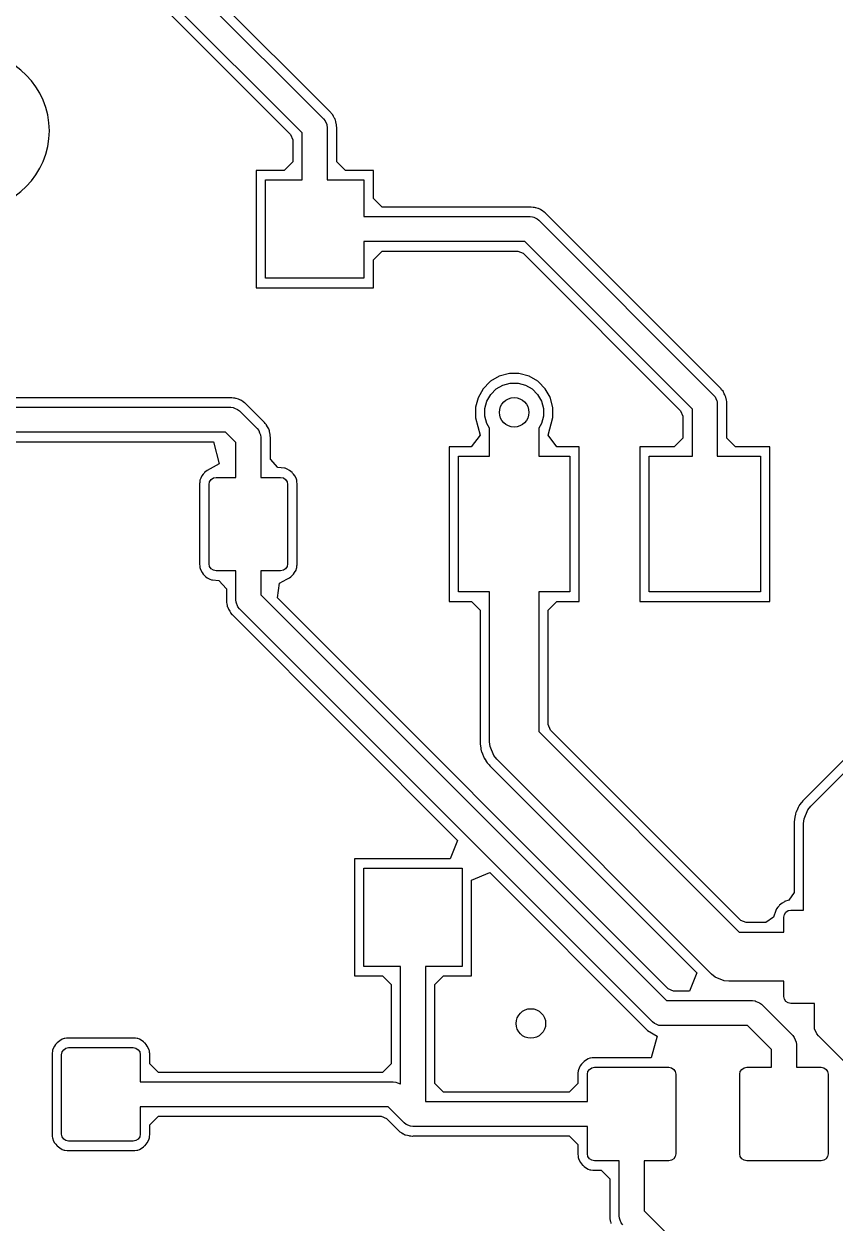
# Model space of a CAD drawing. Header units: inches. Extents: x 3.92 to 7.78, y -6.06 to -2.2.
# Drawn here: x 6.3205 to 6.6455, y -4.0988 to -3.6186 of the extents above; entities that cross this region are included whole.
import ezdxf

# ---------------------------------------------------------------- set-up
doc = ezdxf.new("R2010")
doc.units = ezdxf.units.IN
doc.header["$MEASUREMENT"] = 0
doc.layers.add('F.Cu', color=13, linetype='CONTINUOUS', true_color=0xc83434)

msp = doc.modelspace()

# ---------------------------------------------------------------- linework, layer by layer
at = {"layer": 'F.Cu', "linetype": 'CONTINUOUS'}
for p, q in [((6.44346, -3.65413), (6.33209, -3.54272)), ((6.32946, -3.54552), (6.44054, -3.6566)), ((6.43201, -3.6622), (6.32385, -3.55405)), ((6.32319, -3.55874), (6.42732, -3.66291)), ((6.44054, -3.6566), (6.44117, -3.65736)), ((6.44117, -3.65736), (6.44182, -3.65894)), ((6.44366, -3.65441), (6.44346, -3.65413)), ((6.44417, -3.65492), (6.44366, -3.65441)), ((6.44425, -3.65504), (6.44417, -3.65492)), ((6.44453, -3.65563), (6.44425, -3.65504)), ((6.4448, -3.65618), (6.44453, -3.65563)), ((6.44508, -3.65654), (6.4448, -3.65618)), ((6.44516, -3.65685), (6.44508, -3.65654)), ((6.44531, -3.6572), (6.44516, -3.65685)), ((6.44547, -3.65768), (6.44531, -3.6572)), ((6.44563, -3.65858), (6.44547, -3.65768)), ((6.42732, -3.66291), (6.42823, -3.66508)), ((6.43201, -3.6811), (6.43201, -3.6622)), ((6.44182, -3.65894), (6.44191, -3.65916)), ((6.44191, -3.65916), (6.44201, -3.66013)), ((6.44201, -3.66013), (6.44201, -3.6811)), ((6.44571, -3.65886), (6.44563, -3.65858)), ((6.44571, -3.6589), (6.44571, -3.65886)), ((6.44579, -3.65925), (6.44571, -3.6589)), ((6.44579, -3.65972), (6.44579, -3.65925)), ((6.44583, -3.66), (6.44579, -3.65972)), ((6.44583, -3.67382), (6.44583, -3.66)), ((6.42823, -3.66508), (6.42823, -3.67382)), ((6.42476, -3.67728), (6.41354, -3.67728)), ((6.41354, -3.67728), (6.41354, -3.72425)), ((6.42823, -3.67382), (6.42476, -3.67728)), ((6.44929, -3.67728), (6.44583, -3.67382)), ((6.46051, -3.67728), (6.44929, -3.67728)), ((6.46051, -3.6885), (6.46051, -3.67728)), ((6.41732, -3.72047), (6.41732, -3.6811)), ((6.41732, -3.6811), (6.43201, -3.6811)), ((6.44201, -3.6811), (6.45669, -3.6811)), ((6.45669, -3.6811), (6.45669, -3.69579)), ((6.46398, -3.69197), (6.46051, -3.6885)), ((6.52358, -3.69197), (6.46398, -3.69197)), ((6.52378, -3.69201), (6.52358, -3.69197)), ((6.52449, -3.69209), (6.52378, -3.69201)), ((6.52472, -3.69209), (6.52449, -3.69209)), ((6.52504, -3.69213), (6.52472, -3.69209)), ((6.45669, -3.69579), (6.46419, -3.69579)), ((6.46419, -3.69579), (6.52333, -3.69579)), ((6.52333, -3.69579), (6.52431, -3.69588)), ((6.52431, -3.69588), (6.52431, -3.69588)), ((6.52431, -3.69588), (6.52474, -3.69606)), ((6.52474, -3.69606), (6.52611, -3.69663)), ((6.52547, -3.69224), (6.52504, -3.69213)), ((6.52559, -3.69228), (6.52547, -3.69224)), ((6.5265, -3.69252), (6.52559, -3.69228)), ((6.52611, -3.69663), (6.52611, -3.69663)), ((6.52611, -3.69663), (6.52687, -3.69725)), ((6.52661, -3.69256), (6.5265, -3.69252)), ((6.52693, -3.69272), (6.52661, -3.69256)), ((6.52744, -3.69295), (6.52693, -3.69272)), ((6.52799, -3.69335), (6.52744, -3.69295)), ((6.52823, -3.6935), (6.52799, -3.69335)), ((6.52894, -3.69394), (6.52823, -3.6935)), ((6.52933, -3.69433), (6.52894, -3.69394)), ((6.52949, -3.69445), (6.52933, -3.69433)), ((6.5998, -3.7648), (6.52949, -3.69445)), ((6.52687, -3.69725), (6.59684, -3.76723)), ((6.46419, -3.70579), (6.45669, -3.70579)), ((6.45669, -3.70579), (6.45669, -3.72047)), ((6.52126, -3.70579), (6.46419, -3.70579)), ((6.58831, -3.77283), (6.52126, -3.70579)), ((6.46051, -3.71303), (6.46398, -3.70957)), ((6.46398, -3.70957), (6.51843, -3.70957)), ((6.51843, -3.70957), (6.52059, -3.71047)), ((6.52059, -3.71047), (6.58362, -3.77354)), ((6.46051, -3.72425), (6.46051, -3.71303)), ((6.45669, -3.72047), (6.41732, -3.72047)), ((6.41354, -3.72425), (6.46051, -3.72425)), ((6.515, -3.75862), (6.51091, -3.75972)), ((6.51886, -3.75862), (6.515, -3.75862)), ((6.52295, -3.75972), (6.51886, -3.75862)), ((6.50717, -3.76193), (6.50445, -3.76469)), ((6.5074, -3.76173), (6.50717, -3.76193)), ((6.51091, -3.75972), (6.5074, -3.76173)), ((6.50974, -3.76478), (6.51241, -3.76324)), ((6.51241, -3.76324), (6.51539, -3.76244)), ((6.51539, -3.76244), (6.51847, -3.76244)), ((6.51847, -3.76244), (6.52145, -3.76324)), ((6.52145, -3.76324), (6.52412, -3.76478)), ((6.52646, -3.76173), (6.52295, -3.75972)), ((6.52669, -3.76193), (6.52646, -3.76173)), ((6.52941, -3.76469), (6.52669, -3.76193)), ((6.40358, -3.76831), (6.1222, -3.76831)), ((6.40378, -3.76835), (6.40358, -3.76831)), ((6.40449, -3.76843), (6.40378, -3.76835)), ((6.40472, -3.76843), (6.40449, -3.76843)), ((6.40504, -3.76846), (6.40472, -3.76843)), ((6.40547, -3.76858), (6.40504, -3.76846)), ((6.40559, -3.76862), (6.40547, -3.76858)), ((6.4065, -3.76886), (6.40559, -3.76862)), ((6.40677, -3.76902), (6.4065, -3.76886)), ((6.50244, -3.76831), (6.50146, -3.77205)), ((6.50445, -3.76469), (6.50244, -3.76831)), ((6.50602, -3.76963), (6.50756, -3.76696)), ((6.50756, -3.76696), (6.50974, -3.76478)), ((6.52412, -3.76478), (6.5263, -3.76696)), ((6.5263, -3.76696), (6.52784, -3.76963)), ((6.5313, -3.76807), (6.52941, -3.76469)), ((6.53244, -3.77224), (6.5313, -3.76807)), ((6.59684, -3.76723), (6.59746, -3.76799)), ((6.59746, -3.76799), (6.59746, -3.76799)), ((6.59746, -3.76799), (6.59773, -3.76862)), ((6.59773, -3.76862), (6.5981, -3.76953)), ((6.60004, -3.76516), (6.5998, -3.7648)), ((6.60059, -3.76571), (6.60004, -3.76516)), ((6.6011, -3.76677), (6.60059, -3.76571)), ((6.60134, -3.76713), (6.6011, -3.76677)), ((6.60146, -3.7674), (6.60134, -3.76713)), ((6.6015, -3.76756), (6.60146, -3.7674)), ((6.60169, -3.76803), (6.6015, -3.76756)), ((6.60173, -3.76811), (6.60169, -3.76803)), ((6.60193, -3.76921), (6.60173, -3.76811)), ((6.11938, -3.77212), (6.40336, -3.77212)), ((6.40336, -3.77212), (6.40433, -3.77222)), ((6.40433, -3.77222), (6.40433, -3.77222)), ((6.40433, -3.77222), (6.40487, -3.77244)), ((6.40487, -3.77244), (6.40614, -3.77296)), ((6.40614, -3.77296), (6.40614, -3.77296)), ((6.40614, -3.77296), (6.40689, -3.77359)), ((6.40728, -3.76921), (6.40677, -3.76902)), ((6.40689, -3.77359), (6.41397, -3.78066)), ((6.4074, -3.76925), (6.40728, -3.76921)), ((6.40823, -3.76984), (6.4074, -3.76925)), ((6.40839, -3.76992), (6.40823, -3.76984)), ((6.40894, -3.77028), (6.40839, -3.76992)), ((6.40921, -3.77051), (6.40894, -3.77028)), ((6.41689, -3.77823), (6.40921, -3.77051)), ((6.50146, -3.77205), (6.50146, -3.7763)), ((6.50522, -3.77261), (6.50602, -3.76963)), ((6.50522, -3.7757), (6.50522, -3.77261)), ((6.52784, -3.76963), (6.52864, -3.77261)), ((6.52864, -3.77261), (6.52864, -3.7757)), ((6.53244, -3.77618), (6.53244, -3.77224)), ((6.58362, -3.77354), (6.58453, -3.77571)), ((6.58831, -3.79173), (6.58831, -3.77283)), ((6.5981, -3.76953), (6.59821, -3.76979)), ((6.59821, -3.76979), (6.59831, -3.77076)), ((6.59831, -3.77076), (6.59831, -3.79173)), ((6.60209, -3.76984), (6.60193, -3.76921)), ((6.60209, -3.77), (6.60209, -3.76984)), ((6.60213, -3.77043), (6.60209, -3.77)), ((6.60213, -3.78445), (6.60213, -3.77043)), ((6.4172, -3.77866), (6.41689, -3.77823)), ((6.50146, -3.7763), (6.50331, -3.78331)), ((6.50602, -3.77867), (6.50522, -3.7757)), ((6.52864, -3.7757), (6.52784, -3.77867)), ((6.53051, -3.78327), (6.53244, -3.77618)), ((6.58453, -3.77571), (6.58453, -3.78445)), ((6.40129, -3.78212), (6.11731, -3.78212)), ((6.40543, -3.78627), (6.40129, -3.78212)), ((6.41397, -3.78066), (6.41459, -3.78142)), ((6.41459, -3.78142), (6.41459, -3.78142)), ((6.41459, -3.78142), (6.41496, -3.78231)), ((6.41496, -3.78231), (6.41531, -3.78315)), ((6.41531, -3.78315), (6.41534, -3.78322)), ((6.41534, -3.78322), (6.41543, -3.7842)), ((6.41764, -3.77909), (6.4172, -3.77866)), ((6.41776, -3.77929), (6.41764, -3.77909)), ((6.41807, -3.77996), (6.41776, -3.77929)), ((6.41831, -3.78039), (6.41807, -3.77996)), ((6.41858, -3.78079), (6.41831, -3.78039)), ((6.41874, -3.78122), (6.41858, -3.78079)), ((6.4189, -3.78161), (6.41874, -3.78122)), ((6.41894, -3.78177), (6.4189, -3.78161)), ((6.41913, -3.78299), (6.41894, -3.78177)), ((6.41917, -3.78315), (6.41913, -3.78299)), ((6.41921, -3.78339), (6.41917, -3.78315)), ((6.50331, -3.78331), (6.49976, -3.78791)), ((6.50709, -3.78053), (6.50602, -3.77867)), ((6.50709, -3.79173), (6.50709, -3.78053)), ((6.52784, -3.77867), (6.52677, -3.78053)), ((6.52677, -3.78053), (6.52677, -3.79173)), ((6.53406, -3.78791), (6.53051, -3.78327)), ((6.11717, -3.78591), (6.39646, -3.78591)), ((6.39646, -3.78591), (6.39874, -3.79472)), ((6.40543, -3.8002), (6.40543, -3.78627)), ((6.41543, -3.7842), (6.41543, -3.8002)), ((6.41921, -3.78378), (6.41921, -3.78339)), ((6.41925, -3.78406), (6.41921, -3.78378)), ((6.41925, -3.79287), (6.41925, -3.78406)), ((6.49976, -3.78791), (6.49091, -3.78791)), ((6.49091, -3.78791), (6.49091, -3.84984)), ((6.54299, -3.78791), (6.53406, -3.78791)), ((6.54299, -3.84984), (6.54299, -3.78791)), ((6.58106, -3.78791), (6.56728, -3.78791)), ((6.56728, -3.78791), (6.56728, -3.84984)), ((6.58453, -3.78445), (6.58106, -3.78791)), ((6.60559, -3.78791), (6.60213, -3.78445)), ((6.61937, -3.78791), (6.60559, -3.78791)), ((6.61937, -3.84984), (6.61937, -3.78791)), ((6.42224, -3.79626), (6.41925, -3.79287)), ((6.49469, -3.84606), (6.49469, -3.79173)), ((6.49469, -3.79173), (6.50709, -3.79173)), ((6.52677, -3.79173), (6.53917, -3.79173)), ((6.53917, -3.79173), (6.53917, -3.84606)), ((6.57106, -3.84606), (6.57106, -3.79173)), ((6.57106, -3.79173), (6.58831, -3.79173)), ((6.59831, -3.79173), (6.61555, -3.79173)), ((6.61555, -3.79173), (6.61555, -3.84606)), ((6.3939, -3.79748), (6.39339, -3.79783)), ((6.39874, -3.79472), (6.3939, -3.79748)), ((6.42488, -3.79654), (6.42224, -3.79626)), ((6.42516, -3.79657), (6.42488, -3.79654)), ((6.42594, -3.79685), (6.42516, -3.79657)), ((6.42598, -3.79689), (6.42594, -3.79685)), ((6.42693, -3.79744), (6.42598, -3.79689)), ((6.42748, -3.79783), (6.42693, -3.79744)), ((6.39094, -3.80236), (6.39091, -3.80252)), ((6.39091, -3.80252), (6.39091, -3.83496)), ((6.39102, -3.80154), (6.39094, -3.80236)), ((6.39106, -3.80126), (6.39102, -3.80154)), ((6.39134, -3.80047), (6.39106, -3.80126)), ((6.39185, -3.79957), (6.39134, -3.80047)), ((6.39228, -3.79894), (6.39185, -3.79957)), ((6.39272, -3.79846), (6.39228, -3.79894)), ((6.39291, -3.79827), (6.39272, -3.79846)), ((6.39339, -3.79783), (6.39291, -3.79827)), ((6.39469, -3.803), (6.3949, -3.80193)), ((6.3949, -3.80193), (6.39551, -3.80102)), ((6.39551, -3.80102), (6.39642, -3.80041)), ((6.39642, -3.80041), (6.39749, -3.8002)), ((6.39749, -3.8002), (6.40543, -3.8002)), ((6.41543, -3.8002), (6.42338, -3.8002)), ((6.42338, -3.8002), (6.42445, -3.80041)), ((6.42445, -3.80041), (6.42536, -3.80102)), ((6.42536, -3.80102), (6.42597, -3.80193)), ((6.42597, -3.80193), (6.42618, -3.803)), ((6.42795, -3.79827), (6.42748, -3.79783)), ((6.42815, -3.79846), (6.42795, -3.79827)), ((6.42858, -3.79894), (6.42815, -3.79846)), ((6.42902, -3.79957), (6.42858, -3.79894)), ((6.42953, -3.80047), (6.42902, -3.79957)), ((6.4298, -3.80126), (6.42953, -3.80047)), ((6.42984, -3.80154), (6.4298, -3.80126)), ((6.42992, -3.80217), (6.42984, -3.80154)), ((6.43, -3.8026), (6.42992, -3.80217)), ((6.39469, -3.8348), (6.39469, -3.803)), ((6.42618, -3.803), (6.42618, -3.8348)), ((6.43, -3.83516), (6.43, -3.8026)), ((6.39091, -3.83496), (6.39094, -3.83571)), ((6.39094, -3.83571), (6.39102, -3.83626)), ((6.3949, -3.83587), (6.39469, -3.8348)), ((6.39551, -3.83678), (6.3949, -3.83587)), ((6.42597, -3.83587), (6.42536, -3.83678)), ((6.42618, -3.8348), (6.42597, -3.83587)), ((6.42984, -3.83634), (6.42992, -3.83563)), ((6.42992, -3.83563), (6.43, -3.83516)), ((6.39102, -3.83626), (6.3911, -3.83669)), ((6.3911, -3.83669), (6.39134, -3.83732)), ((6.39134, -3.83732), (6.39189, -3.83827)), ((6.39189, -3.83827), (6.39232, -3.8389)), ((6.39232, -3.8389), (6.39272, -3.83933)), ((6.39272, -3.83933), (6.39295, -3.83957)), ((6.39295, -3.83957), (6.39339, -3.83996)), ((6.39339, -3.83996), (6.39394, -3.84035)), ((6.39394, -3.84035), (6.39496, -3.84094)), ((6.39642, -3.83739), (6.39551, -3.83678)), ((6.39749, -3.8376), (6.39642, -3.83739)), ((6.40543, -3.8376), (6.39749, -3.8376)), ((6.40543, -3.84924), (6.40543, -3.8376)), ((6.42338, -3.8376), (6.41543, -3.8376)), ((6.41543, -3.8376), (6.41543, -3.84717)), ((6.42445, -3.83739), (6.42338, -3.8376)), ((6.42536, -3.83678), (6.42445, -3.83739)), ((6.42591, -3.84094), (6.42693, -3.84035)), ((6.42693, -3.84035), (6.42748, -3.83996)), ((6.42748, -3.83996), (6.42791, -3.83957)), ((6.42791, -3.83957), (6.42815, -3.83933)), ((6.42815, -3.83933), (6.42854, -3.8389)), ((6.42854, -3.8389), (6.42898, -3.83827)), ((6.42898, -3.83827), (6.42953, -3.83732)), ((6.42953, -3.83732), (6.42976, -3.83669)), ((6.42976, -3.83669), (6.42984, -3.83634)), ((6.39496, -3.84094), (6.39571, -3.84122)), ((6.39571, -3.84122), (6.39602, -3.84126)), ((6.39602, -3.84126), (6.39862, -3.84154)), ((6.39862, -3.84154), (6.40165, -3.84488)), ((6.40165, -3.84488), (6.40165, -3.85016)), ((6.42209, -3.84843), (6.42295, -3.84256)), ((6.42295, -3.84256), (6.42591, -3.84094)), ((6.40165, -3.85016), (6.40185, -3.85102)), ((6.40553, -3.85021), (6.40543, -3.84924)), ((6.40628, -3.85201), (6.40553, -3.85021)), ((6.41543, -3.84717), (6.57798, -4.00971)), ((6.57862, -4.005), (6.42209, -3.84843)), ((6.49091, -3.84984), (6.49984, -3.84984)), ((6.50709, -3.84606), (6.49469, -3.84606)), ((6.49984, -3.84984), (6.50331, -3.85331)), ((6.50709, -3.86083), (6.50709, -3.84606)), ((6.53917, -3.84606), (6.52677, -3.84606)), ((6.52677, -3.84606), (6.52677, -3.86083)), ((6.53059, -3.85331), (6.53406, -3.84984)), ((6.53406, -3.84984), (6.54299, -3.84984)), ((6.56728, -3.84984), (6.61937, -3.84984)), ((6.61555, -3.84606), (6.57106, -3.84606)), ((6.40185, -3.85102), (6.40189, -3.85126)), ((6.40189, -3.85126), (6.40201, -3.85185)), ((6.40201, -3.85185), (6.40217, -3.85217)), ((6.40217, -3.85217), (6.40244, -3.85299)), ((6.40244, -3.85299), (6.40272, -3.85339)), ((6.40272, -3.85339), (6.40295, -3.85378)), ((6.40295, -3.85378), (6.40323, -3.85433)), ((6.40323, -3.85433), (6.40331, -3.85445)), ((6.40331, -3.85445), (6.40382, -3.85504)), ((6.40382, -3.85504), (6.40402, -3.85524)), ((6.40402, -3.85524), (6.40417, -3.85543)), ((6.4069, -3.85277), (6.40628, -3.85201)), ((6.40628, -3.85201), (6.40628, -3.85201)), ((6.57237, -4.01825), (6.4069, -3.85277)), ((6.50331, -3.85331), (6.50331, -3.90705)), ((6.53059, -3.89921), (6.53059, -3.85331)), ((6.40417, -3.85543), (6.49429, -3.94559)), ((6.50709, -3.90609), (6.50709, -3.86083)), ((6.52677, -3.86083), (6.52677, -3.90201)), ((6.66559, -3.89661), (6.6328, -3.92945)), ((6.63576, -3.93186), (6.67028, -3.89734)), ((6.52677, -3.90201), (6.60705, -3.98228)), ((6.5315, -3.90138), (6.53059, -3.89921)), ((6.60772, -3.97756), (6.5315, -3.90138)), ((6.50331, -3.90705), (6.50354, -3.90843)), ((6.50728, -3.90801), (6.50709, -3.90609)), ((6.50875, -3.91155), (6.50728, -3.90801)), ((6.50354, -3.90843), (6.50358, -3.90874)), ((6.50358, -3.90874), (6.50358, -3.90906)), ((6.50358, -3.90906), (6.50362, -3.90909)), ((6.50362, -3.90909), (6.5037, -3.90941)), ((6.5037, -3.90941), (6.50374, -3.90965)), ((6.50374, -3.90965), (6.50382, -3.90992)), ((6.50382, -3.90992), (6.50421, -3.91091)), ((6.50421, -3.91091), (6.50465, -3.91201)), ((6.50465, -3.91201), (6.50476, -3.9122)), ((6.50476, -3.9122), (6.50492, -3.9126)), ((6.50492, -3.9126), (6.50496, -3.91272)), ((6.50496, -3.91272), (6.505, -3.9128)), ((6.505, -3.9128), (6.50555, -3.91354)), ((6.50997, -3.91305), (6.50875, -3.91155)), ((6.50875, -3.91155), (6.50875, -3.91155)), ((6.50555, -3.91354), (6.50563, -3.9137)), ((6.50563, -3.9137), (6.50614, -3.91449)), ((6.50614, -3.91449), (6.50657, -3.91496)), ((6.50657, -3.91496), (6.50689, -3.91535)), ((6.50689, -3.91535), (6.50717, -3.91567)), ((6.50717, -3.91567), (6.59016, -3.99862)), ((6.59601, -3.99909), (6.50997, -3.91305)), ((6.63091, -3.93201), (6.63079, -3.93217)), ((6.6311, -3.93161), (6.63091, -3.93201)), ((6.63114, -3.93161), (6.6311, -3.93157)), ((6.6311, -3.93157), (6.6311, -3.93161)), ((6.6313, -3.93134), (6.63114, -3.93161)), ((6.63205, -3.93039), (6.6313, -3.93134)), ((6.63217, -3.93024), (6.63205, -3.93039)), ((6.63256, -3.92969), (6.63217, -3.93024)), ((6.6328, -3.92945), (6.63256, -3.92969)), ((6.63453, -3.93335), (6.63576, -3.93186)), ((6.62953, -3.93563), (6.62917, -3.93709)), ((6.62957, -3.93528), (6.62953, -3.93563)), ((6.62965, -3.93492), (6.62957, -3.93524)), ((6.62957, -3.93524), (6.62957, -3.93528)), ((6.6298, -3.93441), (6.62965, -3.93488)), ((6.62965, -3.93488), (6.62965, -3.93492)), ((6.62984, -3.93421), (6.6298, -3.93441)), ((6.63004, -3.9339), (6.62984, -3.93421)), ((6.63016, -3.93366), (6.63004, -3.9339)), ((6.63067, -3.93244), (6.63016, -3.93366)), ((6.63079, -3.93217), (6.63067, -3.93244)), ((6.63287, -3.93882), (6.63306, -3.9369)), ((6.63306, -3.9369), (6.63453, -3.93335)), ((6.63453, -3.93335), (6.63453, -3.93335)), ((6.62913, -3.93823), (6.62909, -3.93858)), ((6.62909, -3.93858), (6.62909, -3.96642)), ((6.62917, -3.93713), (6.62913, -3.93807)), ((6.62913, -3.93807), (6.62913, -3.93823)), ((6.62917, -3.93709), (6.62917, -3.93713)), ((6.63287, -3.95866), (6.63287, -3.93882)), ((6.49429, -3.94559), (6.49126, -3.95287)), ((6.49126, -3.95287), (6.45291, -3.95287)), ((6.45291, -3.95287), (6.45291, -3.99984)), ((6.45669, -3.99606), (6.45669, -3.95669)), ((6.45669, -3.95669), (6.49606, -3.95669)), ((6.49606, -3.95669), (6.49606, -3.99606)), ((6.49988, -3.9615), (6.50717, -3.95846)), ((6.50717, -3.95846), (6.5698, -4.0211)), ((6.63287, -3.97343), (6.63287, -3.95866)), ((6.49988, -3.99984), (6.49988, -3.9615)), ((6.6252, -3.97012), (6.62425, -3.97067)), ((6.62524, -3.97008), (6.6252, -3.97012)), ((6.62701, -3.96945), (6.62524, -3.97008)), ((6.62909, -3.96642), (6.62701, -3.96945)), ((6.62169, -3.97366), (6.62079, -3.97626)), ((6.62205, -3.97299), (6.62169, -3.97366)), ((6.62252, -3.97228), (6.62205, -3.97299)), ((6.62303, -3.97169), (6.62252, -3.97228)), ((6.62327, -3.97146), (6.62303, -3.97169)), ((6.6237, -3.97106), (6.62327, -3.97146)), ((6.62425, -3.97067), (6.6237, -3.97106)), ((6.625, -3.97623), (6.62521, -3.97516)), ((6.62521, -3.97516), (6.62582, -3.97425)), ((6.62582, -3.97425), (6.62673, -3.97364)), ((6.62673, -3.97364), (6.6278, -3.97343)), ((6.6278, -3.97343), (6.63287, -3.97343)), ((6.60988, -3.97846), (6.60772, -3.97756)), ((6.61772, -3.97846), (6.60988, -3.97846)), ((6.62079, -3.97626), (6.61772, -3.97846)), ((6.625, -3.98228), (6.625, -3.97623)), ((6.60705, -3.98228), (6.625, -3.98228)), ((6.47138, -3.99606), (6.45669, -3.99606)), ((6.47138, -4.00356), (6.47138, -3.99606)), ((6.49606, -3.99606), (6.48138, -3.99606)), ((6.48138, -3.99606), (6.48138, -4.00356)), ((6.59016, -3.99862), (6.58713, -4.00591)), ((6.5975, -4.00031), (6.59601, -3.99909)), ((6.45291, -3.99984), (6.46413, -3.99984)), ((6.46413, -3.99984), (6.4676, -4.00331)), ((6.4676, -4.00331), (6.4676, -4.03496)), ((6.47138, -4.04317), (6.47138, -4.00356)), ((6.48138, -4.00356), (6.48138, -4.05012)), ((6.4852, -4.00331), (6.48866, -3.99984)), ((6.4852, -4.04283), (6.4852, -4.00331)), ((6.48866, -3.99984), (6.49988, -3.99984)), ((6.60105, -4.00178), (6.5975, -4.00031)), ((6.5975, -4.00031), (6.5975, -4.00031)), ((6.60297, -4.00197), (6.60105, -4.00178)), ((6.625, -4.00197), (6.60297, -4.00197)), ((6.625, -4.00802), (6.625, -4.00197)), ((6.58079, -4.00591), (6.57862, -4.005)), ((6.58713, -4.00591), (6.58079, -4.00591)), ((6.62521, -4.0091), (6.625, -4.00802)), ((6.57798, -4.00971), (6.61246, -4.00971)), ((6.61246, -4.00971), (6.61343, -4.00981)), ((6.61343, -4.00981), (6.61343, -4.00981)), ((6.61343, -4.00981), (6.61391, -4.01001)), ((6.61391, -4.01001), (6.61523, -4.01056)), ((6.61523, -4.01056), (6.61523, -4.01056)), ((6.61523, -4.01056), (6.61599, -4.01118)), ((6.61599, -4.01118), (6.62854, -4.02372)), ((6.62582, -4.01001), (6.62521, -4.0091)), ((6.62673, -4.01061), (6.62582, -4.01001)), ((6.6278, -4.01083), (6.62673, -4.01061)), ((6.6372, -4.01083), (6.6278, -4.01083)), ((6.6372, -4.01988), (6.6372, -4.01083)), ((6.57313, -4.01887), (6.57237, -4.01825)), ((6.5698, -4.0211), (6.57012, -4.02134)), ((6.57012, -4.02134), (6.57035, -4.02161)), ((6.57035, -4.02161), (6.57421, -4.02394)), ((6.57386, -4.01917), (6.57313, -4.01887)), ((6.57313, -4.01887), (6.57313, -4.01887)), ((6.57493, -4.01962), (6.57386, -4.01917)), ((6.57591, -4.01971), (6.57493, -4.01962)), ((6.57493, -4.01962), (6.57493, -4.01962)), ((6.61039, -4.01971), (6.57591, -4.01971)), ((6.62, -4.02933), (6.61039, -4.01971)), ((6.63731, -4.02096), (6.6372, -4.01988)), ((6.63813, -4.02294), (6.63731, -4.02096)), ((6.63882, -4.02378), (6.63813, -4.02294)), ((6.3328, -4.02795), (6.33228, -4.02882)), ((6.33323, -4.02728), (6.3328, -4.02795)), ((6.33366, -4.02681), (6.33323, -4.02728)), ((6.3339, -4.02657), (6.33366, -4.02681)), ((6.33433, -4.02618), (6.3339, -4.02657)), ((6.33488, -4.02579), (6.33433, -4.02618)), ((6.33591, -4.0252), (6.33488, -4.02579)), ((6.33665, -4.02492), (6.33591, -4.0252)), ((6.33689, -4.02488), (6.33665, -4.02492)), ((6.3376, -4.0248), (6.33689, -4.02488)), ((6.33823, -4.02472), (6.3376, -4.0248)), ((6.36453, -4.02472), (6.33823, -4.02472)), ((6.36516, -4.0248), (6.36453, -4.02472)), ((6.36587, -4.02488), (6.36516, -4.0248)), ((6.3661, -4.02492), (6.36587, -4.02488)), ((6.36689, -4.0252), (6.3661, -4.02492)), ((6.36787, -4.02579), (6.36685, -4.0252)), ((6.36685, -4.0252), (6.36689, -4.0252)), ((6.36843, -4.02618), (6.36787, -4.02579)), ((6.36886, -4.02657), (6.36843, -4.02618)), ((6.36909, -4.02681), (6.36886, -4.02657)), ((6.36953, -4.02728), (6.36909, -4.02681)), ((6.36996, -4.02795), (6.36953, -4.02728)), ((6.37047, -4.02882), (6.36996, -4.02795)), ((6.57421, -4.02394), (6.57181, -4.0326)), ((6.62854, -4.02372), (6.62916, -4.02448)), ((6.62916, -4.02448), (6.62916, -4.02448)), ((6.62916, -4.02448), (6.6299, -4.02628)), ((6.6299, -4.02628), (6.63, -4.02726)), ((6.63, -4.02726), (6.63, -4.03642)), ((6.6839, -4.06886), (6.63882, -4.02378)), ((6.33197, -4.02988), (6.33185, -4.03087)), ((6.33185, -4.03087), (6.33185, -4.06331)), ((6.33201, -4.02961), (6.33197, -4.02988)), ((6.33228, -4.02882), (6.33201, -4.02961)), ((6.33563, -4.03135), (6.33584, -4.03027)), ((6.33563, -4.06314), (6.33563, -4.03135)), ((6.33584, -4.03027), (6.33645, -4.02936)), ((6.33645, -4.02936), (6.33736, -4.02876)), ((6.33736, -4.02876), (6.33843, -4.02854)), ((6.33843, -4.02854), (6.36432, -4.02854)), ((6.36432, -4.02854), (6.3654, -4.02876)), ((6.3654, -4.02876), (6.3663, -4.02936)), ((6.3663, -4.02936), (6.36691, -4.03027)), ((6.36691, -4.03027), (6.36713, -4.03135)), ((6.36713, -4.03135), (6.36713, -4.04224)), ((6.37075, -4.02961), (6.37047, -4.02882)), ((6.37079, -4.02988), (6.37075, -4.02961)), ((6.37087, -4.03051), (6.37079, -4.02988)), ((6.37094, -4.03094), (6.37087, -4.03051)), ((6.37094, -4.03496), (6.37094, -4.03094)), ((6.54728, -4.0328), (6.54654, -4.03307)), ((6.54752, -4.03276), (6.54728, -4.0328)), ((6.54823, -4.03268), (6.54752, -4.03276)), ((6.54886, -4.0326), (6.54823, -4.03268)), ((6.57181, -4.0326), (6.54886, -4.0326)), ((6.62, -4.03642), (6.62, -4.02933)), ((6.37441, -4.03843), (6.37094, -4.03496)), ((6.4676, -4.03496), (6.46413, -4.03843)), ((6.5426, -4.03776), (6.54248, -4.03874)), ((6.54264, -4.03748), (6.5426, -4.03776)), ((6.54291, -4.03669), (6.54264, -4.03748)), ((6.54343, -4.03579), (6.54291, -4.03669)), ((6.54386, -4.03516), (6.54343, -4.03579)), ((6.54429, -4.03469), (6.54386, -4.03516)), ((6.54453, -4.03445), (6.54429, -4.03469)), ((6.54496, -4.03406), (6.54453, -4.03445)), ((6.54551, -4.03366), (6.54496, -4.03406)), ((6.54654, -4.03307), (6.54551, -4.03366)), ((6.54647, -4.03815), (6.54708, -4.03724)), ((6.54708, -4.03724), (6.54799, -4.03663)), ((6.54799, -4.03663), (6.54906, -4.03642)), ((6.54906, -4.03642), (6.57889, -4.03642)), ((6.57889, -4.03642), (6.57996, -4.03663)), ((6.57996, -4.03663), (6.58087, -4.03724)), ((6.58087, -4.03724), (6.58148, -4.03815)), ((6.6075, -4.03815), (6.6081, -4.03724)), ((6.6081, -4.03724), (6.60901, -4.03663)), ((6.60901, -4.03663), (6.61009, -4.03642)), ((6.61009, -4.03642), (6.62, -4.03642)), ((6.63, -4.03642), (6.63991, -4.03642)), ((6.63991, -4.03642), (6.64099, -4.03663)), ((6.64099, -4.03663), (6.6419, -4.03724)), ((6.6419, -4.03724), (6.6425, -4.03815)), ((6.36713, -4.04224), (6.37463, -4.04224)), ((6.46413, -4.03843), (6.37441, -4.03843)), ((6.37463, -4.04224), (6.4685, -4.04224)), ((6.4685, -4.04224), (6.46948, -4.04234)), ((6.46948, -4.04234), (6.46948, -4.04234)), ((6.46948, -4.04234), (6.47023, -4.04265)), ((6.54248, -4.03874), (6.54248, -4.04283)), ((6.54626, -4.03922), (6.54647, -4.03815)), ((6.54626, -4.05012), (6.54626, -4.03922)), ((6.58148, -4.03815), (6.58169, -4.03922)), ((6.58169, -4.03922), (6.58169, -4.07102)), ((6.60728, -4.03922), (6.6075, -4.03815)), ((6.60728, -4.07102), (6.60728, -4.03922)), ((6.6425, -4.03815), (6.64272, -4.03922)), ((6.64272, -4.03922), (6.64272, -4.07102)), ((6.47023, -4.04265), (6.47128, -4.04309)), ((6.47128, -4.04309), (6.47128, -4.04309)), ((6.47128, -4.04309), (6.47138, -4.04317)), ((6.48866, -4.0463), (6.4852, -4.04283)), ((6.53902, -4.0463), (6.48866, -4.0463)), ((6.54248, -4.04283), (6.53902, -4.0463)), ((6.48138, -4.05012), (6.53876, -4.05012)), ((6.53876, -4.05012), (6.54626, -4.05012)), ((6.37463, -4.05224), (6.36713, -4.05224)), ((6.36713, -4.05224), (6.36713, -4.06314)), ((6.37094, -4.05949), (6.37441, -4.05602)), ((6.37441, -4.05602), (6.46358, -4.05602)), ((6.46643, -4.05224), (6.37463, -4.05224)), ((6.46358, -4.05602), (6.46575, -4.05693)), ((6.46575, -4.05693), (6.47083, -4.06201)), ((6.47284, -4.05865), (6.46643, -4.05224)), ((6.37094, -4.0635), (6.37094, -4.05949)), ((6.4736, -4.05928), (6.47284, -4.05865)), ((6.4754, -4.06002), (6.4736, -4.05928)), ((6.47638, -4.06012), (6.4754, -4.06002)), ((6.4754, -4.06002), (6.4754, -4.06002)), ((6.53876, -4.06012), (6.47638, -4.06012)), ((6.54626, -4.06012), (6.53876, -4.06012)), ((6.54626, -4.07102), (6.54626, -4.06012)), ((6.33185, -4.06331), (6.33189, -4.06406)), ((6.33189, -4.06406), (6.33197, -4.06461)), ((6.33197, -4.06461), (6.33205, -4.06504)), ((6.33205, -4.06504), (6.33228, -4.06567)), ((6.33228, -4.06567), (6.33283, -4.06661)), ((6.33584, -4.06421), (6.33563, -4.06314)), ((6.33645, -4.06512), (6.33584, -4.06421)), ((6.33736, -4.06573), (6.33645, -4.06512)), ((6.33843, -4.06594), (6.33736, -4.06573)), ((6.36432, -4.06594), (6.33843, -4.06594)), ((6.3654, -4.06573), (6.36432, -4.06594)), ((6.3663, -4.06512), (6.3654, -4.06573)), ((6.36691, -4.06421), (6.3663, -4.06512)), ((6.36713, -4.06314), (6.36691, -4.06421)), ((6.36992, -4.06661), (6.37047, -4.06567)), ((6.37047, -4.06567), (6.37071, -4.06504)), ((6.37071, -4.06504), (6.37079, -4.06469)), ((6.37079, -4.06469), (6.37087, -4.06398)), ((6.37087, -4.06398), (6.37094, -4.0635)), ((6.47083, -4.06201), (6.47118, -4.06224)), ((6.47118, -4.06224), (6.47189, -4.06264)), ((6.47189, -4.06264), (6.47248, -4.06307)), ((6.47248, -4.06307), (6.4726, -4.06311)), ((6.4726, -4.06311), (6.47295, -4.06327)), ((6.47295, -4.06327), (6.47315, -4.06339)), ((6.47315, -4.06339), (6.47343, -4.06346)), ((6.47343, -4.06346), (6.47417, -4.06358)), ((6.47417, -4.06358), (6.47476, -4.06374)), ((6.47476, -4.06374), (6.47496, -4.06382)), ((6.47496, -4.06382), (6.47504, -4.06382)), ((6.47504, -4.06382), (6.47559, -4.06386)), ((6.47559, -4.06386), (6.47602, -4.06394)), ((6.47602, -4.06394), (6.47618, -4.06398)), ((6.47618, -4.06398), (6.47665, -4.0639)), ((6.47665, -4.0639), (6.53902, -4.0639)), ((6.53902, -4.0639), (6.54248, -4.06736)), ((6.33283, -4.06661), (6.33327, -4.06724)), ((6.33327, -4.06724), (6.33366, -4.06768)), ((6.33366, -4.06768), (6.3339, -4.06791)), ((6.3339, -4.06791), (6.33433, -4.06831)), ((6.33433, -4.06831), (6.33488, -4.0687)), ((6.33488, -4.0687), (6.33591, -4.06929)), ((6.33591, -4.06929), (6.33665, -4.06957)), ((6.33665, -4.06957), (6.33697, -4.06961)), ((6.33697, -4.06961), (6.3378, -4.06969)), ((6.3378, -4.06969), (6.33827, -4.06972)), ((6.33827, -4.06972), (6.36449, -4.06972)), ((6.36449, -4.06972), (6.36496, -4.06969)), ((6.36496, -4.06969), (6.36579, -4.06961)), ((6.36579, -4.06961), (6.3661, -4.06957)), ((6.3661, -4.06957), (6.36689, -4.06929)), ((6.36685, -4.06929), (6.36787, -4.0687)), ((6.36689, -4.06929), (6.36685, -4.06929)), ((6.36787, -4.0687), (6.36843, -4.06831)), ((6.36843, -4.06831), (6.36886, -4.06791)), ((6.36886, -4.06791), (6.36909, -4.06768)), ((6.36909, -4.06768), (6.36949, -4.06724)), ((6.36949, -4.06724), (6.36992, -4.06661)), ((6.54248, -4.06736), (6.54248, -4.07118)), ((6.54248, -4.07118), (6.54252, -4.07193)), ((6.54647, -4.07209), (6.54626, -4.07102)), ((6.58169, -4.07102), (6.58148, -4.07209)), ((6.6075, -4.07209), (6.60728, -4.07102)), ((6.64272, -4.07102), (6.6425, -4.07209)), ((6.54252, -4.07193), (6.5426, -4.07248)), ((6.5426, -4.07248), (6.54268, -4.07291)), ((6.54268, -4.07291), (6.54291, -4.07354)), ((6.54291, -4.07354), (6.5435, -4.07457)), ((6.5435, -4.07457), (6.5439, -4.07512)), ((6.5439, -4.07512), (6.54429, -4.07555)), ((6.54429, -4.07555), (6.54453, -4.07579)), ((6.54453, -4.07579), (6.54496, -4.07618)), ((6.54496, -4.07618), (6.54551, -4.07657)), ((6.54708, -4.073), (6.54647, -4.07209)), ((6.54799, -4.07361), (6.54708, -4.073)), ((6.54906, -4.07382), (6.54799, -4.07361)), ((6.55898, -4.07382), (6.54906, -4.07382)), ((6.55898, -4.08132), (6.55898, -4.07382)), ((6.57889, -4.07382), (6.56898, -4.07382)), ((6.56898, -4.07382), (6.56898, -4.08132)), ((6.57996, -4.07361), (6.57889, -4.07382)), ((6.58087, -4.073), (6.57996, -4.07361)), ((6.58148, -4.07209), (6.58087, -4.073)), ((6.6081, -4.073), (6.6075, -4.07209)), ((6.60901, -4.07361), (6.6081, -4.073)), ((6.61009, -4.07382), (6.60901, -4.07361)), ((6.63991, -4.07382), (6.61009, -4.07382)), ((6.64099, -4.07361), (6.63991, -4.07382)), ((6.6419, -4.073), (6.64099, -4.07361)), ((6.6425, -4.07209), (6.6419, -4.073)), ((6.54551, -4.07657), (6.54654, -4.07717)), ((6.54654, -4.07717), (6.54728, -4.07744)), ((6.54728, -4.07744), (6.5476, -4.07748)), ((6.5476, -4.07748), (6.54843, -4.07756)), ((6.54843, -4.07756), (6.5489, -4.0776)), ((6.5489, -4.0776), (6.55173, -4.0776)), ((6.55173, -4.0776), (6.5552, -4.08106)), ((6.5552, -4.08106), (6.5552, -4.09697)), ((6.55898, -4.0959), (6.55898, -4.08132)), ((6.56898, -4.08132), (6.56898, -4.09383)), ((6.56898, -4.09383), (6.63354, -4.15839)), ((6.5552, -4.09697), (6.55543, -4.09783)), ((6.55543, -4.09783), (6.55551, -4.09819)), ((6.55551, -4.09819), (6.55559, -4.09866)), ((6.55559, -4.09866), (6.55563, -4.0987)), ((6.55563, -4.0987), (6.55571, -4.0989)), ((6.55907, -4.09687), (6.55898, -4.0959)), ((6.55936, -4.09756), (6.55907, -4.09687)), ((6.55907, -4.09687), (6.55907, -4.09687)), ((6.55982, -4.09868), (6.55936, -4.09756)), ((6.56044, -4.09943), (6.55982, -4.09868)), ((6.55982, -4.09868), (6.55982, -4.09868))]:
    msp.add_line(p, q, dxfattribs=at)
at = {"layer": 'F.Cu'}
for centre in [(6.51693, -3.77415), (6.51693, -3.77415), (6.52363, -4.01885), (6.52363, -4.01885)]:
    msp.add_circle(centre, 0.00591, dxfattribs=at)
msp.add_arc((6.29921, -3.66142), 0.0315, -90, 90, dxfattribs=at)

doc.saveas('drawing.dxf')
